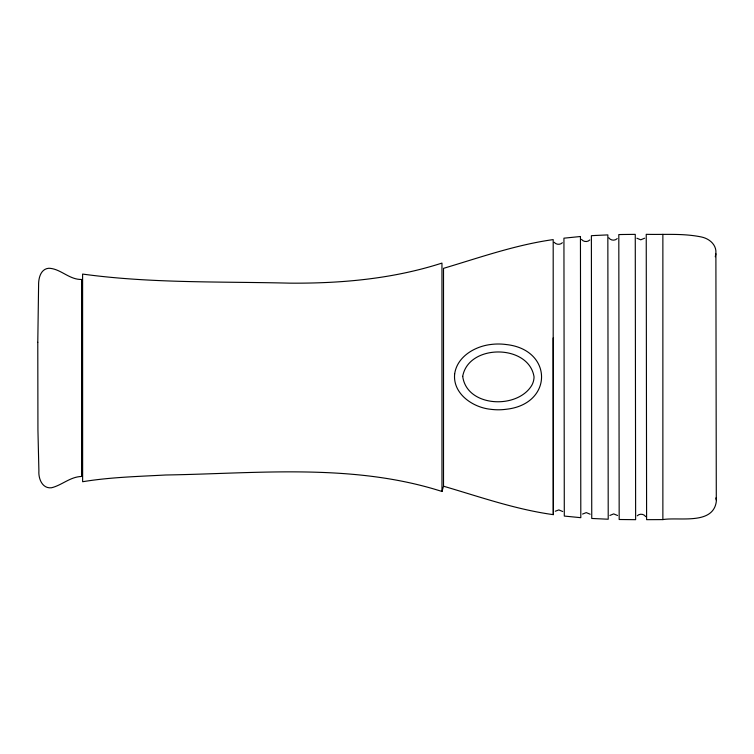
<?xml version="1.0" encoding="UTF-8"?>
<svg xmlns="http://www.w3.org/2000/svg" width="754" height="754" viewBox="0 0 754 754"><rect width="100%" height="100%" fill="white"/><g stroke="black" fill="none" stroke-linecap="round" stroke-linejoin="round"><path stroke-width="1.13" d="M441.976 491.467L441.957 263.089C392.759 278.961 340.846 283.57 289.395 283.146C220.488 281.44 151.026 283.457 82.601 274.07C82.601 343.287 82.629 412.504 82.629 481.731C109.764 477.235 138.161 476.49 165.795 474.992C257.698 473.521 352.778 462.918 441.976 491.467L443.512 486.207L443.512 268.349C479.704 257.576 515.632 244.852 553.191 239.602L553.191 514.633C515.642 509.468 479.742 496.801 443.512 486.207M715.254 256.765L715.885 253.834M637.234 515.802C639.552 513.37 643.925 513.823 645.697 516.66M562.371 242.741C560.194 245.012 556.141 244.767 554.218 242.298M589.788 239.96C587.545 242.298 583.36 241.987 581.494 239.329M617.206 238.584C614.925 240.978 610.627 240.583 608.808 237.821M644.623 238.207L640.749 239.81L636.876 238.217M609.882 515.444L613.681 513.898L617.564 515.491M582.569 514.058L586.263 512.616L590.146 514.209M555.283 511.24L558.837 509.921L562.72 511.514M580.448 236.511L563.935 238.179L564.294 516.066L580.806 517.687L580.448 236.52M662.87 519.6C678.657 516.801 713.001 525.378 716.3 501.617L715.885 250.771C715.103 243.306 708.27 238.377 701.371 236.973C683.265 233.203 664.585 234.786 646.235 234.324L646.602 519.666L662.87 519.6L662.87 234.334M715.866 497.96L716.3 499.921M553.191 337.962L553.417 514.662M37.785 342.307L37.936 430.148L38.897 470.892C38.313 478.479 42.158 488.79 51.413 487.781C61.837 485.322 70.169 476.764 81.573 476.471L81.573 279.461C69.17 279.781 60.593 268.603 48.84 268.254C40.565 268.914 38.463 278.349 38.595 285.116L37.785 342.307M462.711 376.359C466.726 407.358 517.546 409.62 531.862 385.181A17.842 17.842 0 0 0 534.049 376.906C528.903 343.89 468.47 343.607 462.711 376.359M454.653 373.946C452.607 393.682 472.711 407.367 490.364 409.252A58.228 58.228 0 0 0 506.33 409.252C553.285 404.163 553.285 349.639 506.33 344.55A58.228 58.228 0 0 0 490.364 344.55C474.473 346.567 457.056 356.831 454.653 373.946M595.424 235.465L591.381 235.71L591.749 518.46L608.214 519.223L607.847 234.899L595.424 235.465M622.851 234.494L618.808 234.569L619.175 519.506L635.631 519.676L635.264 234.362L622.851 234.494"/></g></svg>
